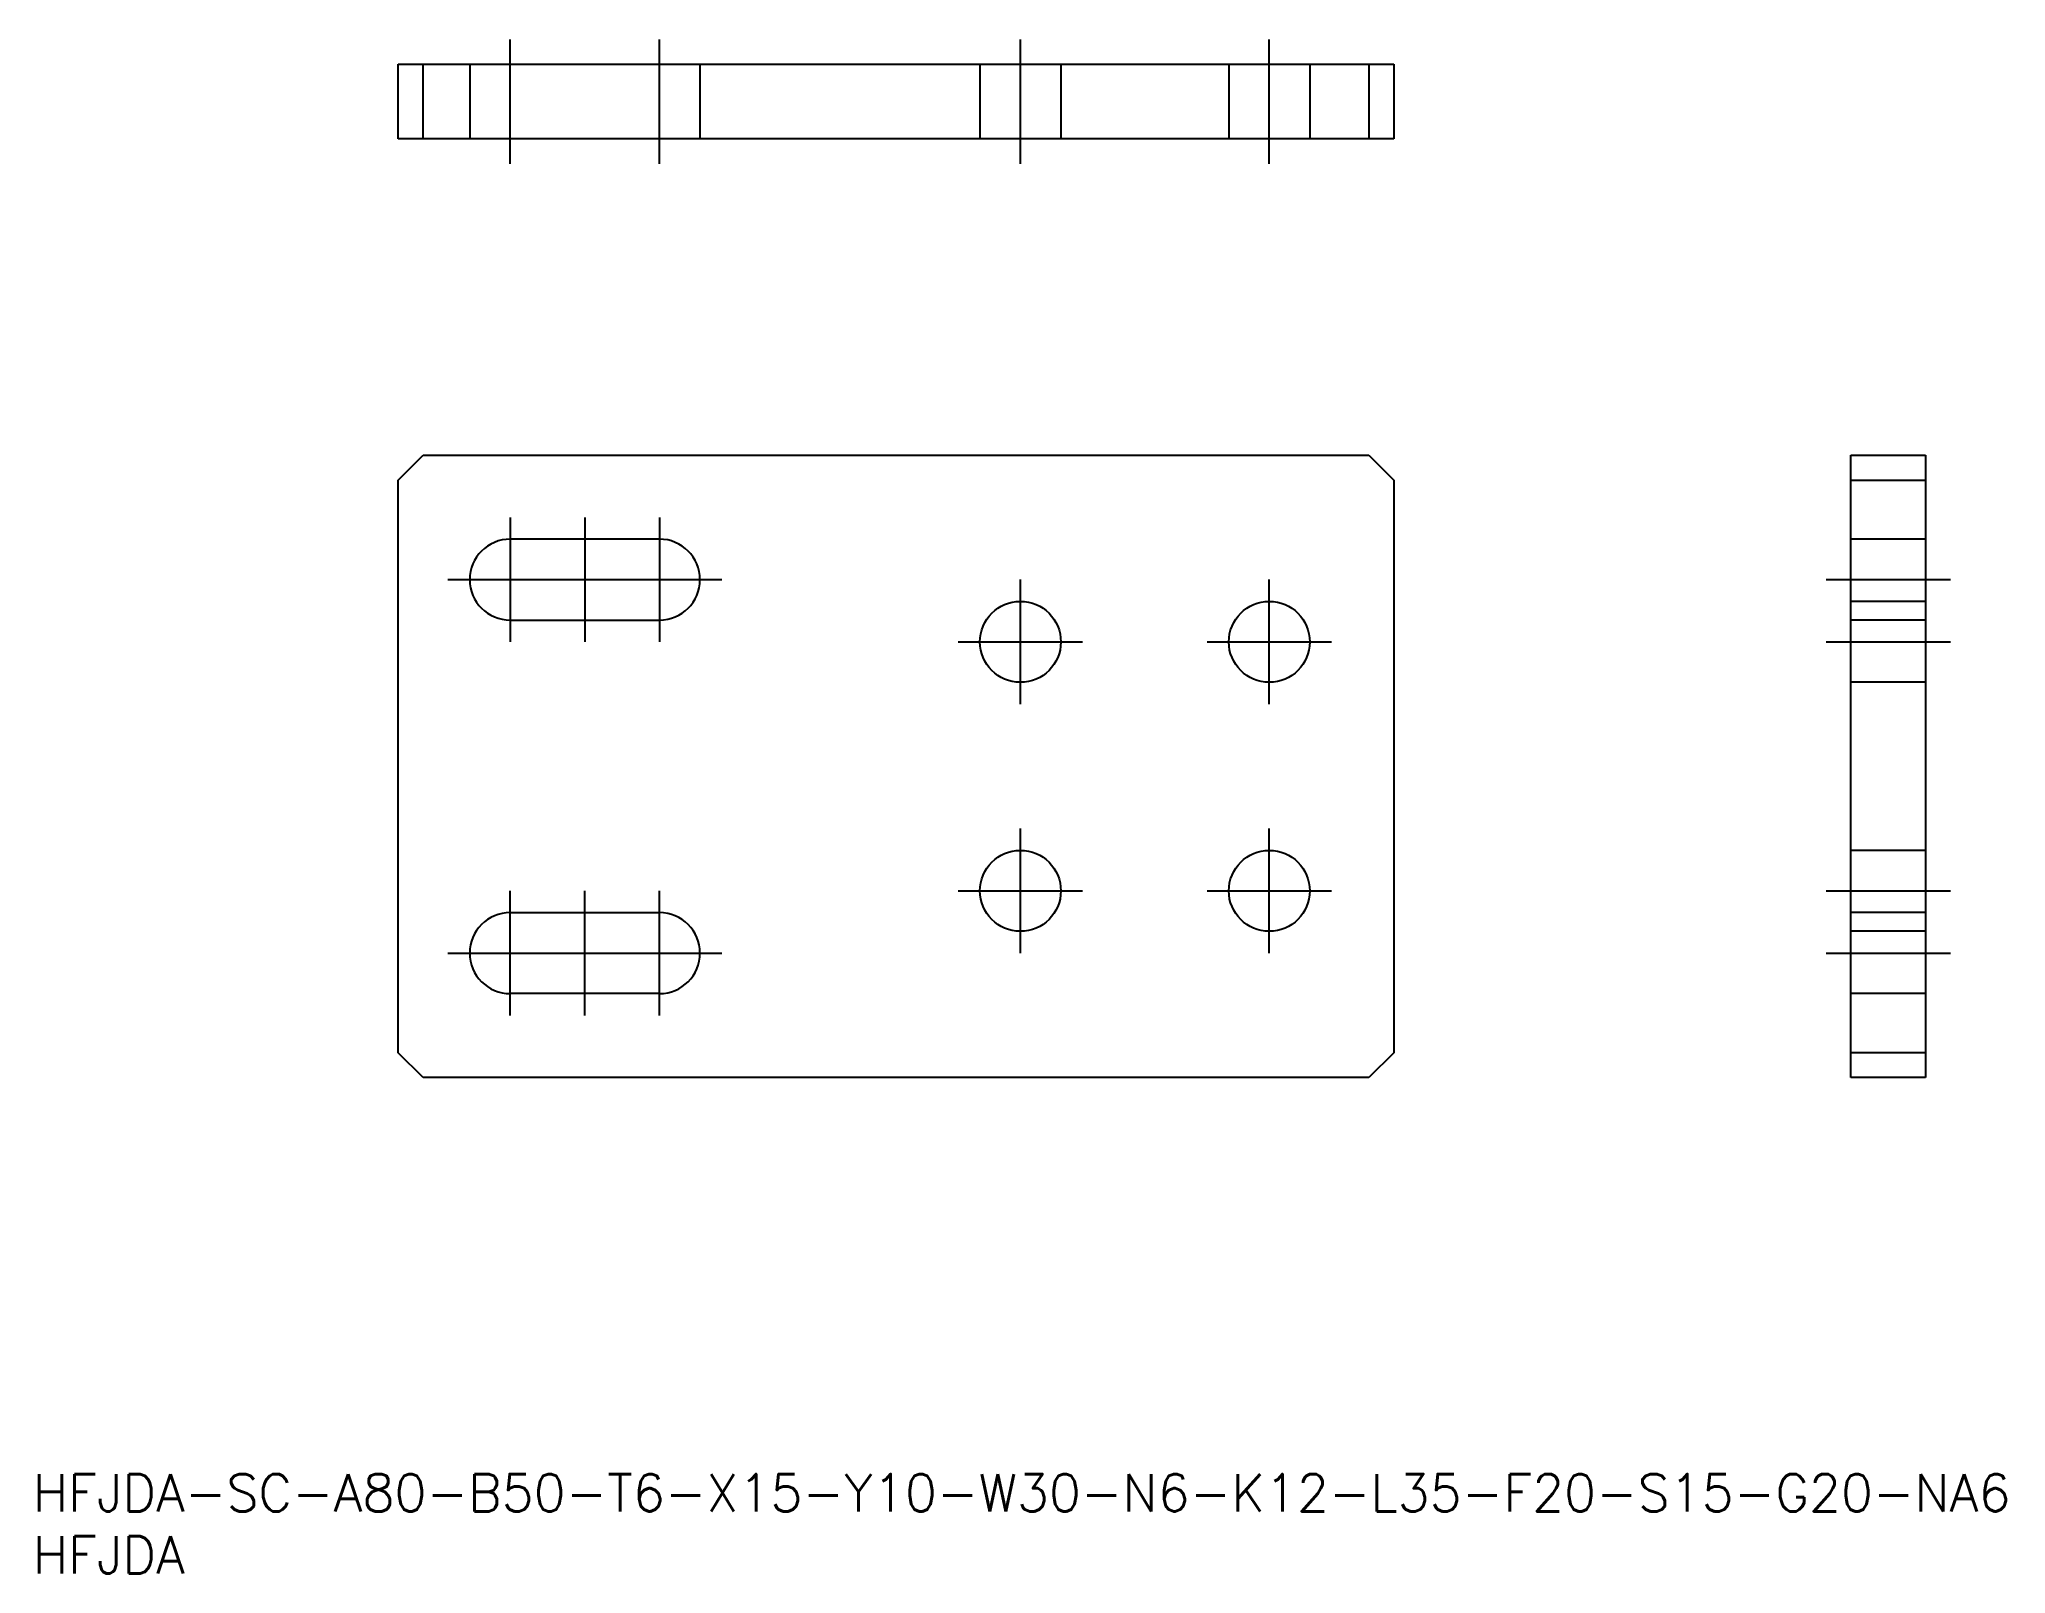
# Model space of a CAD drawing. Extents: x 1 to 159, y 0 to 123.
import ezdxf

# ---------------------------------------------------------------- set-up
doc = ezdxf.new("R2010")
doc.units = 0
doc.linetypes.add('CENTER', pattern=[50.8, 31.75, -6.35, 6.35, -6.35])
doc.linetypes.add('DASHED', pattern=[19.05, 12.7, -6.35])
doc.layers.get('0').update_dxf_attribs({"linetype": 'CONTINUOUS'})
doc.layers.add('CENTER', color=1, linetype='CENTER')
doc.styles.get("Standard").update_dxf_attribs({"font": 'txt.shx', "height": 3, "bigfont": 'bigfont.shx'})

# ---------------------------------------------------------------- blocks, each defined once
blk = doc.blocks.new('*U1')
at = {"color": 7, "linetype": 'CONTINUOUS'}
blk.add_text('HFJDA-SC-A80-B50-T6-X15-Y10-W30-N6-K12-L35-F20-S15-G20-NA6', height=3, dxfattribs=at).set_placement((0, 5))
blk = doc.blocks.new('*U2')
at = {"color": 7, "linetype": 'CONTINUOUS'}
blk.add_text('HFJDA', height=3, dxfattribs=at).set_placement((0, 0))

msp = doc.modelspace()

# ---------------------------------------------------------------- linework, layer by layer
at = {"color": 7, "linetype": 'CONTINUOUS'}
for p, q in [((29.352956, 121.244844), (109.352956, 121.244844)), ((29.352956, 115.244844), (29.352956, 121.244844)), ((31.352956, 115.244844), (31.352956, 121.244844)), ((107.352956, 121.244844), (107.352956, 115.244844)), ((109.352956, 121.244844), (109.352956, 115.244844)), ((109.352956, 115.244844), (29.352956, 115.244844)), ((29.352956, 87.846475), (31.352956, 89.846475)), ((31.352956, 89.846475), (107.352956, 89.846475)), ((107.352956, 89.846475), (109.352956, 87.846475)), ((146.095241, 89.846475), (152.095241, 89.846475)), ((146.095241, 39.846475), (146.095241, 89.846475)), ((152.095241, 89.846475), (152.095241, 39.846475)), ((29.352956, 41.846475), (29.352956, 87.846475)), ((109.352956, 87.846475), (109.352956, 41.846475)), ((146.095241, 87.846475), (152.095241, 87.846475)), ((50.352956, 83.096475), (38.352956, 83.096475)), ((38.352956, 76.596475), (50.352956, 76.596475)), ((38.352956, 53.096475), (50.352956, 53.096475)), ((50.352956, 46.596475), (38.352956, 46.596475)), ((31.352956, 39.846475), (29.352956, 41.846475)), ((109.352956, 41.846475), (107.352956, 39.846475)), ((152.095241, 41.846475), (146.095241, 41.846475)), ((107.352956, 39.846475), (31.352956, 39.846475)), ((152.095241, 39.846475), (146.095241, 39.846475))]:
    msp.add_line(p, q, dxfattribs=at)
at = {"color": 3, "linetype": 'DASHED'}
for p, q in [((35.102956, 121.244844), (35.102956, 115.244844)), ((53.602956, 121.244844), (53.602956, 115.244844)), ((76.102956, 121.244844), (76.102956, 115.244844)), ((82.602956, 121.244844), (82.602956, 115.244844)), ((96.102956, 121.244844), (96.102956, 115.244844)), ((102.602956, 121.244844), (102.602956, 115.244844)), ((152.095241, 83.096475), (146.095241, 83.096475)), ((152.095241, 78.096475), (146.095241, 78.096475)), ((152.095241, 76.596475), (146.095241, 76.596475)), ((152.095241, 71.596475), (146.095241, 71.596475)), ((152.095241, 58.096475), (146.095241, 58.096475)), ((152.095241, 53.096475), (146.095241, 53.096475)), ((152.095241, 51.596475), (146.095241, 51.596475)), ((152.095241, 46.596475), (146.095241, 46.596475))]:
    msp.add_line(p, q, dxfattribs=at)
at = {"color": 7, "linetype": 'CONTINUOUS'}
for centre in [(79.352956, 74.846475), (99.352956, 74.846475), (79.352956, 54.846475), (99.352956, 54.846475)]:
    msp.add_circle(centre, 3.25, dxfattribs=at)
for centre, start, end in [((38.352956, 79.846475), 90, 270), ((50.352956, 79.846475), 270, 90), ((38.352956, 49.846475), 90, 270), ((50.352956, 49.846475), 270, 90)]:
    msp.add_arc(centre, 3.25, start, end, dxfattribs=at)
at = {"layer": 'CENTER', "color": 1, "linetype": 'CENTER'}
for p, q in [((38.352956, 113.244844), (38.352956, 123.244844)), ((50.352956, 113.244844), (50.352956, 123.244844)), ((79.352956, 113.244844), (79.352956, 123.244844)), ((99.352956, 113.244844), (99.352956, 123.244844)), ((38.352956, 84.846475), (38.352956, 74.846475)), ((44.352956, 84.846475), (44.352956, 74.846475)), ((50.352956, 84.846475), (50.352956, 74.846475)), ((33.352956, 79.846475), (55.352956, 79.846475)), ((79.352956, 69.846475), (79.352956, 79.846475)), ((99.352956, 69.846475), (99.352956, 79.846475)), ((144.095241, 79.846475), (154.095241, 79.846475)), ((74.352956, 74.846475), (84.352956, 74.846475)), ((94.352956, 74.846475), (104.352956, 74.846475)), ((144.095241, 74.846475), (154.095241, 74.846475)), ((79.352956, 49.846475), (79.352956, 59.846475)), ((99.352956, 49.846475), (99.352956, 59.846475)), ((38.352956, 44.846475), (38.352956, 54.846475)), ((44.352956, 44.846475), (44.352956, 54.846475)), ((50.352956, 44.846475), (50.352956, 54.846475)), ((74.352956, 54.846475), (84.352956, 54.846475)), ((94.352956, 54.846475), (104.352956, 54.846475)), ((144.095241, 54.846475), (154.095241, 54.846475)), ((33.352956, 49.846475), (55.352956, 49.846475)), ((144.095241, 49.846475), (154.095241, 49.846475))]:
    msp.add_line(p, q, dxfattribs=at)

# ---------------------------------------------------------------- block references
at = {"color": 7, "linetype": 'CONTINUOUS'}
for name in ['*U1', '*U2']:
    msp.add_blockref(name, (0, 0), dxfattribs=at)

doc.saveas('drawing.dxf')
